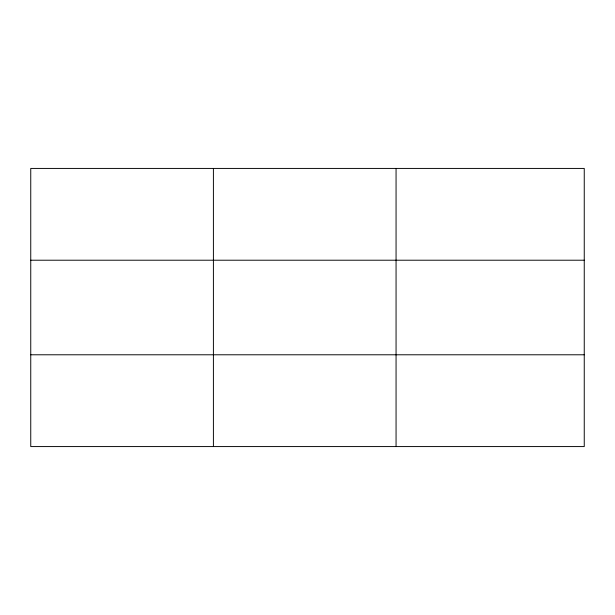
<?xml version="1.0" encoding="UTF-8"?>
<svg xmlns="http://www.w3.org/2000/svg" width="615" height="615" viewBox="0 0 615 615"><rect width="100%" height="100%" fill="white"/><g stroke="black" fill="none" stroke-linecap="round" stroke-linejoin="round"><path stroke-width="0.92" d="M213.405 446.575L213.405 168.425M396.06 446.575L396.06 168.425M584.25 260.214L584.25 168.425L30.75 168.425L30.75 446.575L584.25 446.575L584.25 260.214L30.75 260.214M30.75 354.786L584.25 354.786"/></g></svg>
